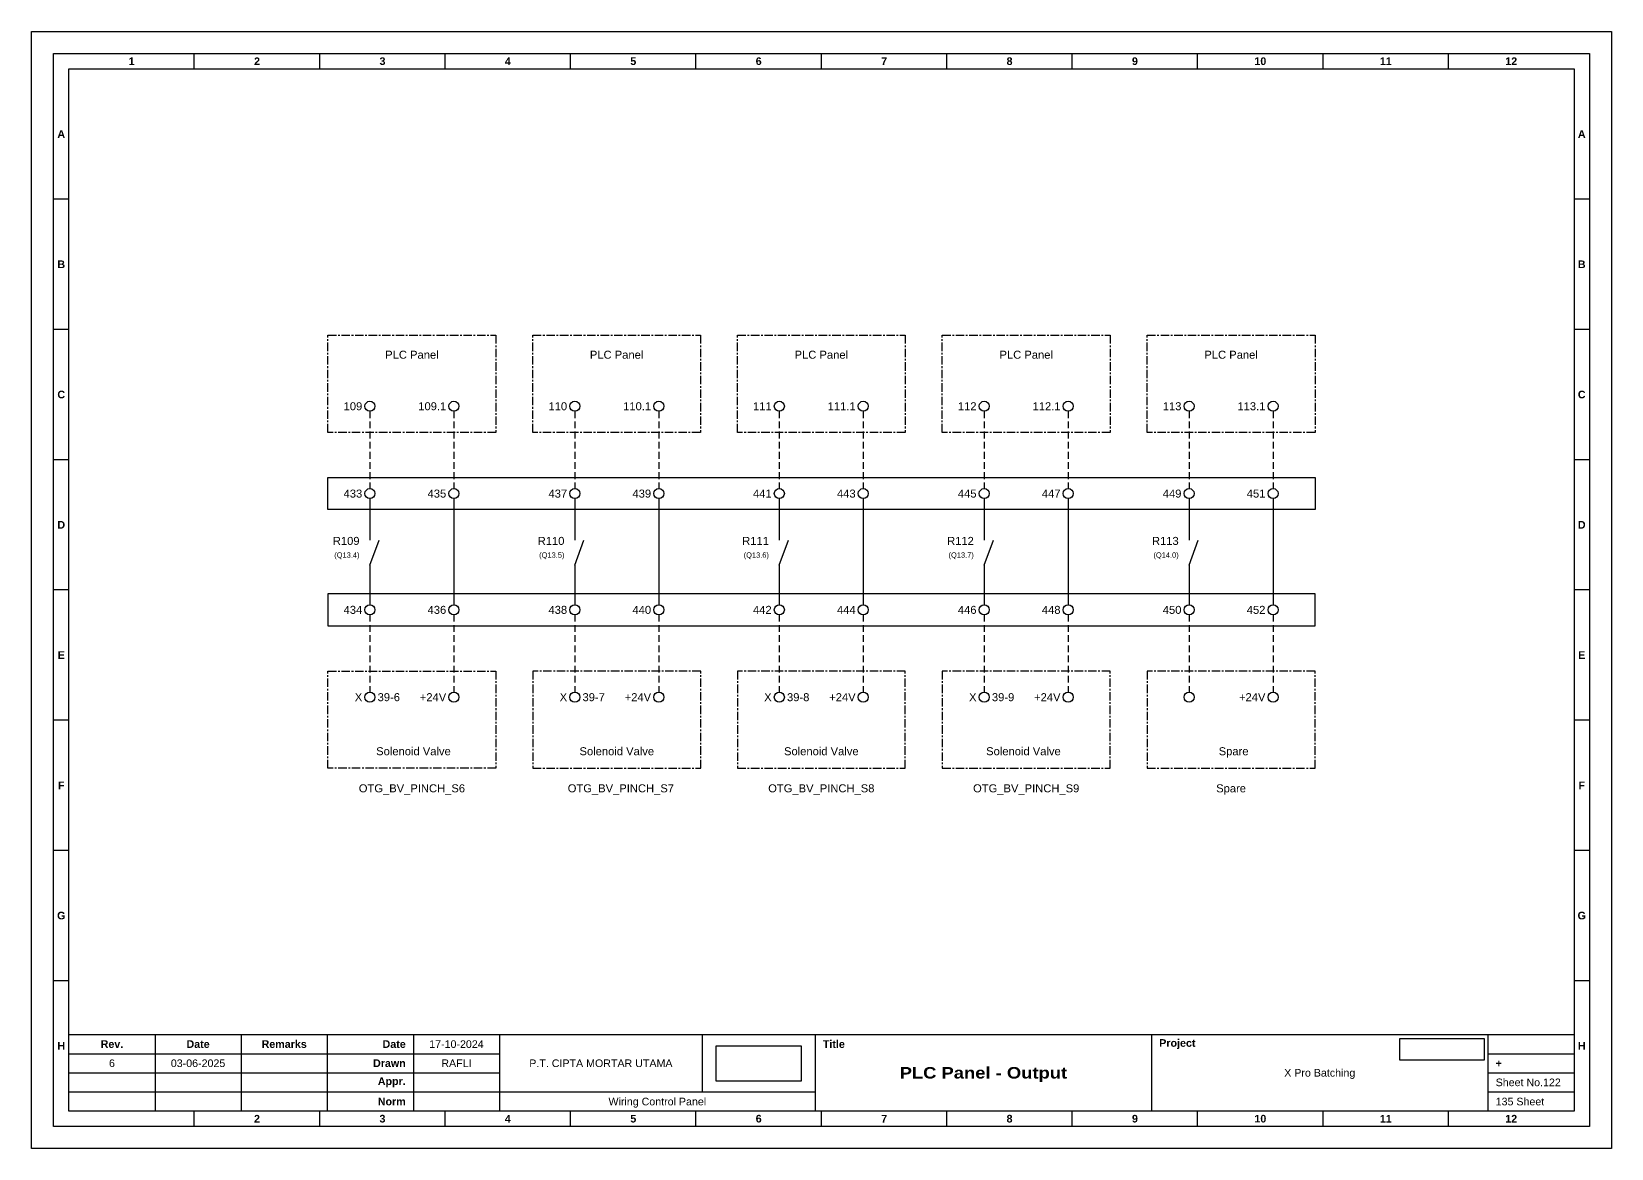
# Model space of a CAD drawing. Header units: millimetres. Extents: x 7759 to 13246, y 5489 to 6217.
# Drawn here: x 11911.8 to 12207.9, y 5747.9 to 5957.2 of the extents above; entities that cross this region are included whole.
import ezdxf
from ezdxf.enums import TextEntityAlignment as Align

# ---------------------------------------------------------------- set-up
doc = ezdxf.new("R2010")
doc.units = ezdxf.units.MM
doc.linetypes.add('CENTER', pattern=[50.8, 31.75, -6.35, 6.35, -6.35])
doc.linetypes.add('HIDDEN', pattern=[9.525, 6.35, -3.175])
doc.styles.add('Bold', font='ariblk.ttf', dxfattribs={"height": 25.4})
doc.styles.get("Standard").update_dxf_attribs({"font": 'arial.ttf'})
picture_1 = doc.add_image_def('image1.png', size_in_pixel=(2048, 847))
picture_2 = doc.add_image_def('image2.png', size_in_pixel=(2092, 542))

# ---------------------------------------------------------------- blocks, each defined once
blk = doc.blocks.new('KOP MU PROJECT')
at = {"color": 6, "ltscale": 50}
for p, q in [((27.74, 184.05), (27.74, 186.66)), ((49.13, 184.05), (49.13, 186.66)), ((70.51, 184.05), (70.51, 186.66)), ((91.89, 184.05), (91.89, 186.66)), ((113.27, 184.05), (113.27, 186.66)), ((134.66, 184.05), (134.66, 186.66)), ((156.04, 184.05), (156.04, 186.66)), ((177.42, 184.05), (177.42, 186.66)), ((198.8, 184.05), (198.8, 186.66)), ((220.19, 184.05), (220.19, 186.66)), ((241.57, 184.05), (241.57, 186.66)), ((6.36, 161.84), (3.75, 161.84)), ((265.59, 161.84), (262.98, 161.84)), ((6.36, 139.63), (3.75, 139.63)), ((265.59, 139.63), (262.98, 139.63)), ((6.36, 117.42), (3.75, 117.42)), ((265.59, 117.42), (262.98, 117.42)), ((6.36, 95.22), (3.75, 95.22)), ((265.59, 95.22), (262.98, 95.22)), ((6.36, 73.01), (3.75, 73.01)), ((265.59, 73.01), (262.98, 73.01)), ((6.36, 50.8), (3.75, 50.8)), ((265.59, 50.8), (262.98, 50.8)), ((6.36, 28.59), (3.75, 28.59)), ((265.59, 28.59), (262.98, 28.59)), ((27.74, 3.75), (27.74, 6.36)), ((49.13, 3.75), (49.13, 6.36)), ((70.51, 3.75), (70.51, 6.36)), ((91.89, 3.75), (91.89, 6.36)), ((113.27, 3.75), (113.27, 6.36)), ((134.66, 3.75), (134.66, 6.36)), ((156.04, 3.75), (156.04, 6.36)), ((177.42, 3.75), (177.42, 6.36)), ((198.8, 3.75), (198.8, 6.36)), ((220.19, 3.75), (220.19, 6.36)), ((241.57, 3.75), (241.57, 6.36))]:
    blk.add_line(p, q, dxfattribs=at)
at = {"ltscale": 50}
for p, q in [((6.36, 19.41), (262.98, 19.41)), ((21.04, 19.41), (21.04, 6.36)), ((35.72, 19.41), (35.72, 6.36)), ((50.41, 19.41), (50.41, 6.36)), ((65.09, 19.41), (65.09, 6.36)), ((79.77, 19.41), (79.77, 6.36)), ((114.35, 19.41), (114.35, 9.62)), ((133.6, 19.41), (133.6, 6.36)), ((190.95, 19.41), (190.95, 6.36)), ((248.3, 19.41), (248.3, 6.36)), ((6.36, 16.15), (79.77, 16.15)), ((248.3, 16.15), (262.98, 16.15)), ((6.36, 12.89), (79.77, 12.89)), ((248.3, 12.89), (262.98, 12.89)), ((6.36, 9.62), (133.6, 9.62)), ((248.3, 9.62), (262.98, 9.62))]:
    blk.add_line(p, q, dxfattribs=at)
at = {"color": 1, "ltscale": 50}
blk.add_lwpolyline([(269.34, 0), (0, 0), (0, 190.41), (269.34, 190.41)], close=True, dxfattribs=at)
at = {"color": 6, "ltscale": 50}
for points in [[(265.59, 3.75), (3.75, 3.75), (3.75, 186.66), (265.59, 186.66)], [(262.98, 6.36), (6.36, 6.36), (6.36, 184.05), (262.98, 184.05)]]:
    blk.add_lwpolyline(points, close=True, dxfattribs=at)
at = {"ltscale": 50, "char_height": 1.305, "attachment_point": 4}
for s, width, heights, insert in [('\\pxqc;{\\fArial|b1|i0|c0|p34;1}', 21.3825, [2.51], (6.36, 185.36)), ('\\pxqc;{\\fArial|b1|i0|c0|p34;2}', 21.3825, [2.51], (27.74, 185.36)), ('\\pxqc;{\\fArial|b1|i0|c0|p34;3}', 21.3825, [2.51], (49.13, 185.36)), ('\\pxqc;{\\fArial|b1|i0|c0|p34;4}', 21.3825, [2.51], (70.51, 185.36)), ('\\pxqc;{\\fArial|b1|i0|c0|p34;5}', 21.3825, [2.51], (91.89, 185.36)), ('\\pxqc;{\\fArial|b1|i0|c0|p34;6}', 21.3825, [2.51], (113.27, 185.36)), ('\\pxqc;{\\fArial|b1|i0|c0|p34;7}', 21.3825, [2.51], (134.66, 185.36)), ('\\pxqc;{\\fArial|b1|i0|c0|p34;8}', 21.3825, [2.51], (156.04, 185.36)), ('\\pxqc;{\\fArial|b1|i0|c0|p34;9}', 21.3825, [2.51], (177.42, 185.36)), ('\\pxqc;{\\fArial|b1|i0|c0|p34;10}', 21.3825, [2.51], (198.8, 185.36)), ('\\pxqc;{\\fArial|b1|i0|c0|p34;11}', 21.3825, [2.51], (220.19, 185.36)), ('\\pxqc;{\\fArial|b1|i0|c0|p34;12}', 21.3825, [2.51], (241.57, 185.36)), ('\\pxqc;{\\fArial|b1|i0|c0|p34;A}', 2.61, [2.51], (3.75, 172.95)), ('\\pxqc;{\\fArial|b1|i0|c0|p34;A}', 2.61, [2.51], (262.98, 172.95)), ('\\pxqc;{\\fArial|b1|i0|c0|p34;B}', 2.61, [2.51], (3.75, 150.74)), ('\\pxqc;{\\fArial|b1|i0|c0|p34;B}', 2.61, [2.51], (262.98, 150.74)), ('\\pxqc;{\\fArial|b1|i0|c0|p34;C}', 2.61, [2.51], (3.75, 128.53)), ('\\pxqc;{\\fArial|b1|i0|c0|p34;C}', 2.61, [2.51], (262.98, 128.53)), ('\\pxqc;{\\fArial|b1|i0|c0|p34;D}', 2.61, [2.51], (3.75, 106.32)), ('\\pxqc;{\\fArial|b1|i0|c0|p34;D}', 2.61, [2.51], (262.98, 106.32)), ('\\pxqc;{\\fArial|b1|i0|c0|p34;E}', 2.61, [2.51], (3.75, 84.11)), ('\\pxqc;{\\fArial|b1|i0|c0|p34;E}', 2.61, [2.51], (262.98, 84.11)), ('\\pxqc;{\\fArial|b1|i0|c0|p34;F}', 2.61, [2.51], (3.75, 61.9)), ('\\pxqc;{\\fArial|b1|i0|c0|p34;F}', 2.61, [2.51], (262.98, 61.9)), ('\\pxqc;{\\fArial|b1|i0|c0|p34;G}', 2.61, [2.51], (3.75, 39.69)), ('\\pxqc;{\\fArial|b1|i0|c0|p34;G}', 2.61, [2.51], (262.98, 39.69)), ('\\pxqc;{\\fArial|b1|i0|c0|p34;H}', 2.61, [2.51], (3.75, 17.47)), ('\\pxqc;{\\fArial|b1|i0|c0|p34;Rev.}', 14.6811, [2.88], (6.36, 17.78)), ('\\pxqc;{\\fArial|b1|i0|c0|p34;Date}', 14.6811, [2.88], (21.04, 17.78)), ('\\pxqc;{\\fArial|b1|i0|c0|p34;Remarks}', 14.6811, [2.88], (35.72, 17.78)), ('\\pxqr;{\\fArial|b1|i0|c0|p34;Date}', 13.3761, [2.88], (50.41, 17.78)), ('\\pxql;{\\fArial|b1|i0|c0|p34;Title}', 50.2419, [2.88], (134.9, 17.78)), ('\\pxql;{\\fArial|b1|i0|c0|p34;Project}', 50.2419, [2.88], (192.25, 17.78)), ('\\pxqc;{\\fArial|b1|i0|c0|p34;H}', 2.61, [2.51], (262.98, 17.47)), ('\\pxqr;{\\fArial|b1|i0|c0|p34;Drawn}', 13.3761, [2.88], (50.41, 14.52)), ('\\pxql;{\\fArial|b1|i0|c0|p34;+}', 14.6811, [2.88], (249.61, 14.52)), ('\\pxqr;{\\fArial|b1|i0|c0|p34;Appr.}', 13.3761, [2.88], (50.41, 11.26)), ('\\pxqr;{\\fArial|b1|i0|c0|p34;Norm}', 13.3761, [2.88], (50.41, 7.99)), ('\\pxqc;{\\fArial|b1|i0|c0|p34;2}', 21.3825, [2.51], (27.74, 5.06)), ('\\pxqc;{\\fArial|b1|i0|c0|p34;3}', 21.3825, [2.51], (49.13, 5.06)), ('\\pxqc;{\\fArial|b1|i0|c0|p34;4}', 21.3825, [2.51], (70.51, 5.06)), ('\\pxqc;{\\fArial|b1|i0|c0|p34;5}', 21.3825, [2.51], (91.89, 5.06)), ('\\pxqc;{\\fArial|b1|i0|c0|p34;6}', 21.3825, [2.51], (113.27, 5.06)), ('\\pxqc;{\\fArial|b1|i0|c0|p34;7}', 21.3825, [2.51], (134.66, 5.06)), ('\\pxqc;{\\fArial|b1|i0|c0|p34;8}', 21.3825, [2.51], (156.04, 5.06)), ('\\pxqc;{\\fArial|b1|i0|c0|p34;9}', 21.3825, [2.51], (177.42, 5.06)), ('\\pxqc;{\\fArial|b1|i0|c0|p34;10}', 21.3825, [2.51], (198.8, 5.06)), ('\\pxqc;{\\fArial|b1|i0|c0|p34;11}', 21.3825, [2.51], (220.19, 5.06)), ('\\pxqc;{\\fArial|b1|i0|c0|p34;12}', 21.3825, [2.51], (241.57, 5.06))]:
    blk.add_mtext_dynamic_manual_height_columns(s, width=width, gutter_width=0.0326, heights=heights, dxfattribs=dict(at, insert=insert))
at = {"ltscale": 50}
for tag, p in [('DATECREATED', (72.43, 17.78)), ('REV', (13.7, 14.52)), ('REVDATE', (28.38, 14.52)), ('REMARKS', (43.06, 14.52)), ('DRAWN', (72.43, 14.52)), ('COMPANY', (97.06, 14.52)), ('PROJECT', (219.62, 12.89)), ('APPR', (72.43, 11.26)), ('NORM', (72.43, 7.99)), ('DRAWINGCATEGORY', (106.68, 7.99)), ('DESCRIPTION', (162.27, 10.03))]:
    blk.add_attdef(tag, text='', height=1.3, dxfattribs=at).set_placement(p, align=Align.MIDDLE_CENTER)
at = {"ltscale": 50, "style": 'Bold'}
blk.add_attdef('TITLE', text='', height=1.96, dxfattribs=at).set_placement((162.27, 12.89), align=Align.MIDDLE_CENTER)
at = {"ltscale": 50}
for tag, p in [('SHEETNUMBER', (249.61, 11.26)), ('TOTALSHEET', (249.61, 7.99))]:
    blk.add_attdef(tag, text='', height=1.3, dxfattribs=at).set_placement(p, align=Align.MIDDLE_LEFT)
image = blk.add_image(picture_1, insert=(116.72, 11.48), size_in_units=(14.5, 6), dxfattribs=at)
image.dxf.flags = 15
image = blk.add_image(picture_2, insert=(233.29, 15.04), size_in_units=(14.36, 3.72), dxfattribs=at)
image.dxf.flags = 15

msp = doc.modelspace()

# ---------------------------------------------------------------- linework, layer by layer
at = {"linetype": 'HIDDEN', "ltscale": 0.2}
for p, q in [((11975.18, 5886.04), (11975.18, 5871.55)), ((11990.92, 5886.04), (11990.92, 5871.55)), ((12013.58, 5886.04), (12013.58, 5871.55)), ((12029.32, 5886.04), (12029.32, 5871.55)), ((12051.91, 5886.04), (12051.91, 5871.55)), ((12067.64, 5886.04), (12067.64, 5871.55)), ((12090.31, 5886.04), (12090.31, 5871.55)), ((12106.04, 5886.04), (12106.04, 5871.55)), ((12128.71, 5886.04), (12128.71, 5871.55)), ((12144.45, 5886.04), (12144.45, 5871.55)), ((11975.18, 5847.88), (11975.18, 5833.39)), ((11990.92, 5847.88), (11990.92, 5833.39)), ((12013.58, 5847.88), (12013.58, 5833.39)), ((12029.32, 5847.88), (12029.32, 5833.39)), ((12051.91, 5847.88), (12051.91, 5833.39)), ((12067.64, 5847.88), (12067.64, 5833.39)), ((12090.31, 5847.88), (12090.31, 5833.39)), ((12106.04, 5847.88), (12106.04, 5833.39)), ((12128.71, 5847.88), (12128.71, 5833.39)), ((12144.45, 5847.88), (12144.45, 5833.39))]:
    msp.add_line(p, q, dxfattribs=at)
at = {"ltscale": 0.2}
for p, q in [((11975.18, 5869.67), (11975.18, 5861.91)), ((11990.92, 5869.67), (11990.92, 5849.76)), ((12013.58, 5869.67), (12013.58, 5861.91)), ((12029.32, 5869.67), (12029.32, 5849.76)), ((12051.91, 5869.67), (12051.91, 5861.91)), ((12067.64, 5869.67), (12067.64, 5849.76)), ((12090.31, 5869.67), (12090.31, 5861.91)), ((12106.04, 5869.67), (12106.04, 5849.76)), ((12128.71, 5869.67), (12128.71, 5861.91)), ((12144.45, 5869.67), (12144.45, 5849.76)), ((11975.18, 5857.21), (11976.89, 5861.91)), ((12013.58, 5857.21), (12015.29, 5861.91)), ((12051.91, 5857.21), (12053.62, 5861.91)), ((12090.31, 5857.21), (12092.02, 5861.91)), ((12128.71, 5857.21), (12130.42, 5861.91)), ((11975.18, 5857.21), (11975.18, 5849.76)), ((12013.58, 5857.21), (12013.58, 5849.76)), ((12051.91, 5857.21), (12051.91, 5849.76)), ((12090.31, 5857.21), (12090.31, 5849.76)), ((12128.71, 5857.21), (12128.71, 5849.76))]:
    msp.add_line(p, q, dxfattribs=at)
at = {"linetype": 'CENTER', "ltscale": 0.05}
for points in [[(11967.31, 5900.3), (11998.78, 5900.3), (11998.78, 5882.08), (11967.31, 5882.08)], [(12005.71, 5900.3), (12037.11, 5900.3), (12037.11, 5882.08), (12005.71, 5882.08)], [(12044.04, 5900.3), (12075.51, 5900.3), (12075.51, 5882.08), (12044.04, 5882.08)], [(12082.44, 5900.3), (12113.91, 5900.3), (12113.91, 5882.08), (12082.44, 5882.08)], [(12120.84, 5900.3), (12152.31, 5900.3), (12152.31, 5882.08), (12120.84, 5882.08)], [(11967.31, 5837.35), (11998.78, 5837.35), (11998.78, 5819.12), (11967.31, 5819.12)], [(12005.71, 5819.12), (12037.18, 5819.12), (12037.18, 5837.35), (12005.71, 5837.35)], [(12044.04, 5819.12), (12075.51, 5819.12), (12075.51, 5837.35), (12044.04, 5837.35)], [(12082.44, 5819.12), (12113.91, 5819.12), (12113.91, 5837.35), (12082.44, 5837.35)], [(12120.84, 5819.12), (12152.31, 5819.12), (12152.31, 5837.35), (12120.84, 5837.35)]]:
    msp.add_lwpolyline(points, close=True, dxfattribs=at)
at = {"ltscale": 0.05}
for points in [[(11967.31, 5873.61), (12152.31, 5873.61), (12152.31, 5867.6), (11967.31, 5867.6)], [(11967.31, 5845.81), (12152.31, 5845.81), (12152.31, 5851.82), (11967.31, 5851.82)]]:
    msp.add_lwpolyline(points, close=True, dxfattribs=at)
for centre in [(11975.18, 5886.98), (11990.92, 5886.98), (12013.58, 5886.98), (12029.32, 5886.98), (12051.91, 5886.98), (12067.64, 5886.98), (12090.31, 5886.98), (12106.04, 5886.98), (12128.71, 5886.98), (12144.45, 5886.98), (11975.18, 5870.61), (11990.92, 5870.61), (12013.58, 5870.61), (12029.32, 5870.61), (12051.91, 5870.61), (12067.64, 5870.61), (12090.31, 5870.61), (12106.04, 5870.61), (12128.71, 5870.61), (12144.45, 5870.61), (11975.18, 5848.82), (11990.92, 5848.82), (12013.58, 5848.82), (12029.32, 5848.82), (12051.91, 5848.82), (12067.64, 5848.82), (12090.31, 5848.82), (12106.04, 5848.82), (12128.71, 5848.82), (12144.45, 5848.82), (11975.18, 5832.45), (11990.92, 5832.45), (12013.58, 5832.45), (12029.32, 5832.45), (12051.91, 5832.45), (12067.64, 5832.45), (12090.31, 5832.45), (12106.04, 5832.45), (12128.71, 5832.45), (12144.45, 5832.45)]:
    msp.add_circle(centre, 0.938)

# ---------------------------------------------------------------- block references
at = {"xscale": 1.099296583304004, "yscale": 1.099296583304004, "zscale": 1.099296583304004}
msp.add_blockref('KOP MU PROJECT', (11911.77, 5747.88), dxfattribs=at).add_auto_attribs({'TITLE': 'PLC Panel - Output', 'PROJECT': 'X Pro Batching', 'COMPANY': 'P.T. CIPTA MORTAR UTAMA', 'DRAWINGCATEGORY': 'Wiring Control Panel', 'DRAWN': 'RAFLI', 'DATECREATED': '17-10-2024', 'REVDATE': '03-06-2025', 'REV': '6', 'SHEETNUMBER': 'Sheet No.122', 'TOTALSHEET': '135 Sheet'})

# ---------------------------------------------------------------- texts
for s, p in [('PLC Panel', (11983.05, 5897.39)), ('PLC Panel', (12021.41, 5897.39)), ('PLC Panel', (12059.78, 5897.39)), ('PLC Panel', (12098.18, 5897.39)), ('PLC Panel', (12136.58, 5897.39)), ('OTG_BV_PINCH_S6', (11983.05, 5816.12)), ('OTG_BV_PINCH_S7', (12022.21, 5816.12)), ('OTG_BV_PINCH_S8', (12059.78, 5816.12)), ('OTG_BV_PINCH_S9', (12098.18, 5816.12)), ('Spare', (12136.58, 5816.12))]:
    msp.add_text(s, height=1.5).set_placement(p, align=Align.TOP_CENTER)
for s, height, p in [('109', 1.5, (11973.74, 5886.98)), ('109.1', 1.5, (11989.48, 5886.98)), ('110', 1.5, (12012.14, 5886.98)), ('110.1', 1.5, (12027.88, 5886.98)), ('111', 1.5, (12050.47, 5886.98)), ('111.1', 1.5, (12066.21, 5886.98)), ('112', 1.5, (12088.87, 5886.98)), ('112.1', 1.5, (12104.61, 5886.98)), ('113', 1.5, (12127.27, 5886.98)), ('113.1', 1.5, (12143.01, 5886.98)), ('433', 1.5, (11973.74, 5870.61)), ('435', 1.5, (11989.48, 5870.61)), ('437', 1.5, (12012.14, 5870.61)), ('439', 1.5, (12027.88, 5870.61)), ('441', 1.5, (12050.47, 5870.61)), ('443', 1.5, (12066.21, 5870.61)), ('445', 1.5, (12088.87, 5870.61)), ('447', 1.5, (12104.61, 5870.61)), ('449', 1.5, (12127.27, 5870.61)), ('451', 1.5, (12143.01, 5870.61)), ('R109', 1.5, (11973.23, 5861.74)), ('(Q13.4)', 1, (11973.23, 5859.09)), ('R110', 1.5, (12011.63, 5861.74)), ('(Q13.5)', 1, (12011.63, 5859.09)), ('R111', 1.5, (12049.96, 5861.74)), ('(Q13.6)', 1, (12049.96, 5859.09)), ('R112', 1.5, (12088.36, 5861.74)), ('(Q13.7)', 1, (12088.36, 5859.09)), ('R113', 1.5, (12126.76, 5861.74)), ('(Q14.0)', 1, (12126.76, 5859.09)), ('434', 1.5, (11973.74, 5848.82)), ('436', 1.5, (11989.48, 5848.82)), ('438', 1.5, (12012.14, 5848.82)), ('440', 1.5, (12027.88, 5848.82)), ('442', 1.5, (12050.47, 5848.82)), ('444', 1.5, (12066.21, 5848.82)), ('446', 1.5, (12088.87, 5848.82)), ('448', 1.5, (12104.61, 5848.82)), ('450', 1.5, (12127.27, 5848.82)), ('452', 1.5, (12143.01, 5848.82)), ('X', 1.5, (11973.74, 5832.45)), ('+24V', 1.5, (11989.48, 5832.45)), ('X', 1.5, (12012.14, 5832.45)), ('+24V', 1.5, (12027.88, 5832.45)), ('X', 1.5, (12050.47, 5832.45)), ('+24V', 1.5, (12066.21, 5832.45)), ('X', 1.5, (12088.87, 5832.45)), ('+24V', 1.5, (12104.61, 5832.45)), ('+24V', 1.5, (12143.01, 5832.45))]:
    msp.add_text(s, height=height).set_placement(p, align=Align.MIDDLE_RIGHT)
for s, p in [('39-6', (11976.62, 5832.45)), ('39-7', (12015.02, 5832.45)), ('39-8', (12053.35, 5832.45)), ('39-9', (12091.75, 5832.45))]:
    msp.add_text(s, height=1.5).set_placement(p, align=Align.MIDDLE_LEFT)
for s, p in [('Solenoid Valve', (11983.34, 5821.12)), ('Solenoid Valve', (12021.45, 5821.12)), ('Solenoid Valve', (12059.78, 5821.12)), ('Solenoid Valve', (12097.66, 5821.12)), ('Spare', (12137.05, 5821.12))]:
    msp.add_text(s, height=1.5).set_placement(p, align=Align.BOTTOM_CENTER)

doc.saveas('drawing.dxf')
